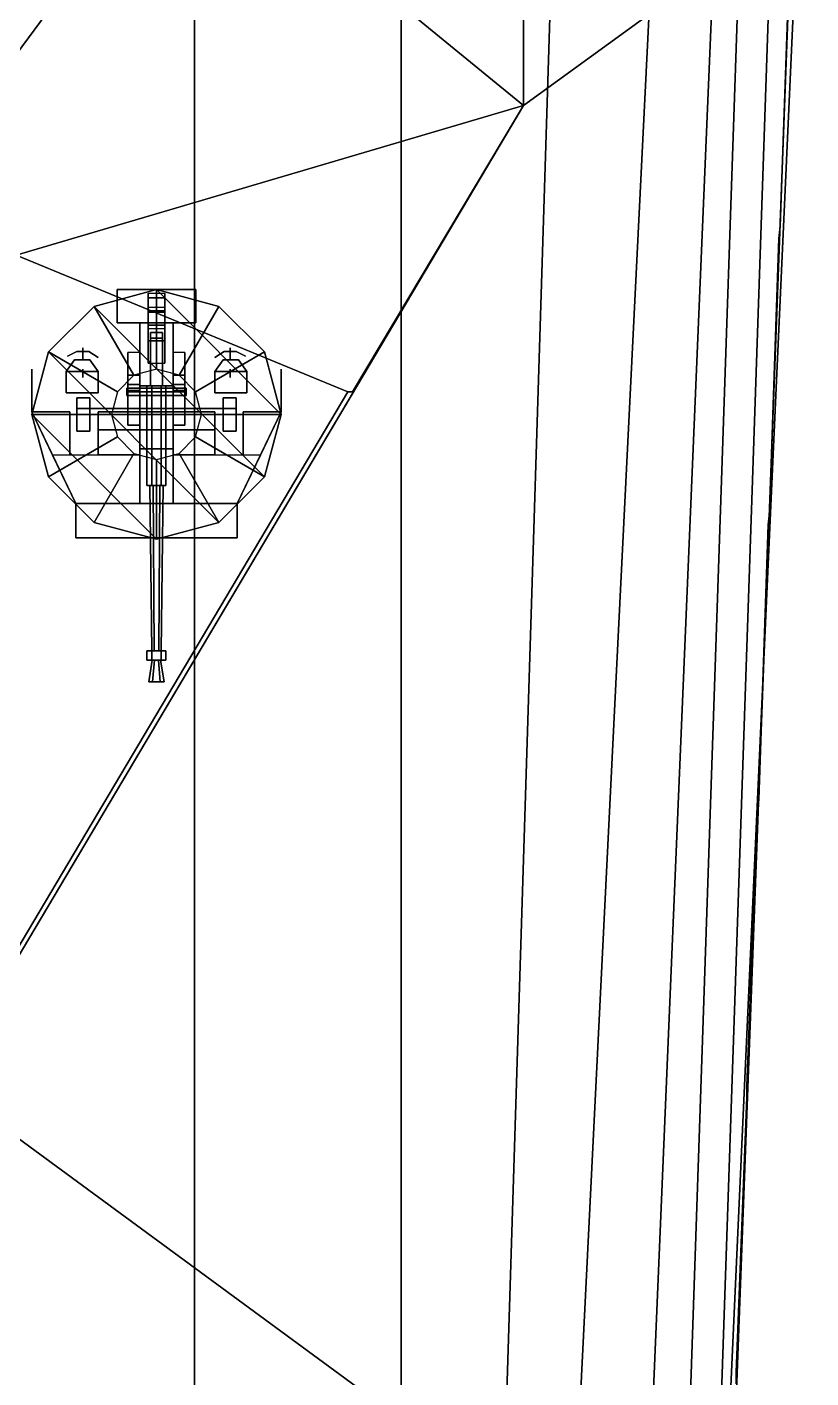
# Model space of a CAD drawing. Header units: millimetres. Extents: x -9 to 9, y -100 to 98.
# Drawn here: x 2.19 to 8.79, y -50.52 to -39.15 of the extents above; entities that cross this region are included whole.
import ezdxf

# ---------------------------------------------------------------- set-up
doc = ezdxf.new("R2010")
doc.units = ezdxf.units.MM
for name, color, linetype in [('gun', 1, 'Continuous'), ('railings', 6, 'Continuous'), ('sleeve', 5, 'Continuous'), ('superstructure', 3, 'Continuous'), ('turret', 2, 'Continuous')]:
    doc.layers.add(name, color=color, linetype=linetype)

msp = doc.modelspace()

# ---------------------------------------------------------------- linework, layer by layer
for points in [[(3.6, -52.88, -4.47), (1.7, -52.88, -5.37), (1.7, -38.17, -5.62), (3.6, -38.17, -5.19)], [(5.34, -52.88, -3.38), (3.6, -52.88, -4.47), (3.6, -38.17, -5.19), (5.34, -38.17, -4.64)], [(6.16, -52.88, -2.72), (5.34, -52.88, -3.38), (5.34, -38.17, -4.64), (6.62, -38.17, -3.81)], [(6.74, -52.88, -2.09), (6.16, -52.88, -2.72), (6.62, -38.17, -3.81), (7.47, -38.17, -2.84)], [(7.37, -52.88, -1.01), (6.74, -52.88, -2.09), (7.47, -38.17, -2.84), (7.99, -38.17, -1.86)], [(7.7, -52.88, -0.1), (7.37, -52.88, -1.01), (7.99, -38.17, -1.86), (8.2, -38.17, -1.15)], [(7.96, -52.88, 1.16), (7.7, -52.88, -0.1), (8.2, -38.17, -1.15), (8.46, -38.17, 0.64)], [(8.01, -52.88, 3.52), (7.96, -52.88, 1.16), (8.46, -38.17, 0.64), (8.68, -38.17, 3.52)], [(8.08, -52.88, 4.91), (8.01, -52.88, 3.52), (8.68, -38.17, 3.52), (8.63, -38.17, 4.91)]]:
    msp.add_3dface(points)
at = {"layer": 'gun'}
for points in [[(3.26, -44.4, 8.275), (3.24, -44.4, 8.31), (3.225, -43.01, 8.31), (3.252, -43.01, 8.262)], [(3.24, -44.4, 8.31), (3.26, -44.4, 8.345), (3.252, -43.01, 8.358), (3.225, -43.01, 8.31)], [(3.26, -44.4, 8.345), (3.3, -44.4, 8.345), (3.307, -43.01, 8.358), (3.252, -43.01, 8.358)], [(3.3, -44.4, 8.275), (3.26, -44.4, 8.275), (3.252, -43.01, 8.262), (3.307, -43.01, 8.262)], [(3.32, -44.4, 8.31), (3.3, -44.4, 8.275), (3.307, -43.01, 8.262), (3.335, -43.01, 8.31)], [(3.3, -44.4, 8.345), (3.32, -44.4, 8.31), (3.335, -43.01, 8.31), (3.307, -43.01, 8.358)], [(3.32, -44.4, 8.241), (3.24, -44.4, 8.241), (3.2, -44.4, 8.31), (3.36, -44.4, 8.31)], [(3.36, -44.4, 8.31), (3.2, -44.4, 8.31), (3.24, -44.4, 8.379), (3.32, -44.4, 8.379)], [(3.2, -44.4, 8.31), (3.24, -44.4, 8.241), (3.24, -44.48, 8.241), (3.2, -44.48, 8.31)], [(3.24, -44.4, 8.379), (3.2, -44.4, 8.31), (3.2, -44.48, 8.31), (3.24, -44.48, 8.379)], [(3.32, -44.4, 8.379), (3.24, -44.4, 8.379), (3.24, -44.48, 8.379), (3.32, -44.48, 8.379)], [(3.24, -44.4, 8.241), (3.32, -44.4, 8.241), (3.32, -44.48, 8.241), (3.24, -44.48, 8.241)], [(3.32, -44.4, 8.241), (3.36, -44.4, 8.31), (3.36, -44.48, 8.31), (3.32, -44.48, 8.241)], [(3.36, -44.4, 8.31), (3.32, -44.4, 8.379), (3.32, -44.48, 8.379), (3.36, -44.48, 8.31)], [(3.36, -44.48, 8.31), (3.2, -44.48, 8.31), (3.24, -44.48, 8.241), (3.32, -44.48, 8.241)], [(3.32, -44.48, 8.379), (3.24, -44.48, 8.379), (3.2, -44.48, 8.31), (3.36, -44.48, 8.31)], [(3.245, -44.48, 8.31), (3.262, -44.48, 8.28), (3.247, -44.66, 8.254), (3.215, -44.66, 8.31)], [(3.262, -44.48, 8.34), (3.245, -44.48, 8.31), (3.215, -44.66, 8.31), (3.247, -44.66, 8.366)], [(3.262, -44.48, 8.28), (3.297, -44.48, 8.28), (3.312, -44.66, 8.254), (3.247, -44.66, 8.254)], [(3.297, -44.48, 8.34), (3.262, -44.48, 8.34), (3.247, -44.66, 8.366), (3.312, -44.66, 8.366)], [(3.297, -44.48, 8.28), (3.315, -44.48, 8.31), (3.345, -44.66, 8.31), (3.312, -44.66, 8.254)], [(3.315, -44.48, 8.31), (3.297, -44.48, 8.34), (3.312, -44.66, 8.366), (3.345, -44.66, 8.31)], [(3.345, -44.66, 8.31), (3.215, -44.66, 8.31), (3.247, -44.66, 8.254), (3.312, -44.66, 8.254)], [(3.312, -44.66, 8.366), (3.247, -44.66, 8.366), (3.215, -44.66, 8.31), (3.345, -44.66, 8.31)]]:
    msp.add_3dface(points, dxfattribs=at)
at = {"layer": 'railings'}
for points in [[(6.37, -39.81, 7.71), (6.37, -37.29, 7.71), (6.37, -37.29, 7.82), (6.37, -39.81, 7.82)], [(6.37, -39.81, 7.82), (6.37, -37.29, 7.82), (6.37, -37.29, 7.71), (6.37, -39.81, 7.71)], [(6.37, -39.81, 8.29), (6.37, -37.29, 8.29), (6.37, -37.29, 8.18), (6.37, -39.81, 8.18)], [(6.37, -39.81, 8.18), (6.37, -37.29, 8.18), (6.37, -37.29, 8.29), (6.37, -39.81, 8.29)], [(8.53, -40.83, 5.36), (8.62, -38.27, 5.36), (8.62, -38.27, 5.47), (8.53, -40.83, 5.47)], [(8.53, -40.83, 5.47), (8.62, -38.27, 5.47), (8.62, -38.27, 5.36), (8.53, -40.83, 5.36)], [(8.53, -40.83, 5.94), (8.62, -38.27, 5.94), (8.62, -38.27, 5.83), (8.53, -40.83, 5.83)], [(8.53, -40.83, 5.83), (8.62, -38.27, 5.83), (8.62, -38.27, 5.94), (8.53, -40.83, 5.94)], [(6.37, -39.81, 7.26), (6.37, -39.81, 8.29), (6.31, -39.91, 8.29), (6.31, -39.91, 7.26)], [(6.31, -39.91, 7.26), (6.31, -39.91, 8.29), (6.37, -39.81, 8.29), (6.37, -39.81, 7.26)], [(4.93, -42.22, 7.71), (6.31, -39.91, 7.71), (6.31, -39.91, 7.82), (4.93, -42.22, 7.82)], [(4.93, -42.22, 7.82), (6.31, -39.91, 7.82), (6.31, -39.91, 7.71), (4.93, -42.22, 7.71)], [(4.93, -42.22, 8.29), (6.31, -39.91, 8.29), (6.31, -39.91, 8.18), (4.93, -42.22, 8.18)], [(4.93, -42.22, 8.18), (6.31, -39.91, 8.18), (6.31, -39.91, 8.29), (4.93, -42.22, 8.29)], [(8.44, -43.24, 5.47), (8.52, -40.93, 5.47), (8.52, -40.93, 5.36), (8.44, -43.24, 5.36)], [(8.44, -43.24, 5.36), (8.52, -40.93, 5.36), (8.52, -40.93, 5.47), (8.44, -43.24, 5.47)], [(8.44, -43.24, 5.83), (8.52, -40.93, 5.83), (8.52, -40.93, 5.94), (8.44, -43.24, 5.94)], [(8.44, -43.24, 5.94), (8.52, -40.93, 5.94), (8.52, -40.93, 5.83), (8.44, -43.24, 5.83)], [(8.52, -40.93, 4.91), (8.52, -40.93, 5.94), (8.53, -40.83, 5.94), (8.53, -40.83, 4.91)], [(8.53, -40.83, 4.91), (8.53, -40.83, 5.94), (8.52, -40.93, 5.94), (8.52, -40.93, 4.91)], [(8.43, -43.34, 4.91), (8.43, -43.34, 5.94), (8.44, -43.24, 5.94), (8.44, -43.24, 4.91)], [(8.44, -43.24, 4.91), (8.44, -43.24, 5.94), (8.43, -43.34, 5.94), (8.43, -43.34, 4.91)], [(8.35, -45.65, 5.47), (8.43, -43.34, 5.47), (8.43, -43.34, 5.36), (8.35, -45.65, 5.36)], [(8.35, -45.65, 5.36), (8.43, -43.34, 5.36), (8.43, -43.34, 5.47), (8.35, -45.65, 5.47)], [(8.35, -45.65, 5.83), (8.43, -43.34, 5.83), (8.43, -43.34, 5.94), (8.35, -45.65, 5.94)], [(8.35, -45.65, 5.94), (8.43, -43.34, 5.94), (8.43, -43.34, 5.83), (8.35, -45.65, 5.83)], [(8.35, -45.65, 4.91), (8.35, -45.65, 5.94), (8.34, -45.75, 5.94), (8.34, -45.75, 4.91)], [(8.34, -45.75, 4.91), (8.34, -45.75, 5.94), (8.35, -45.65, 5.94), (8.35, -45.65, 4.91)], [(8.25, -48.06, 5.36), (8.34, -45.75, 5.36), (8.34, -45.75, 5.47), (8.25, -48.06, 5.47)], [(8.25, -48.06, 5.47), (8.34, -45.75, 5.47), (8.34, -45.75, 5.36), (8.25, -48.06, 5.36)], [(8.25, -48.06, 5.94), (8.34, -45.75, 5.94), (8.34, -45.75, 5.83), (8.25, -48.06, 5.83)], [(8.25, -48.06, 5.83), (8.34, -45.75, 5.83), (8.34, -45.75, 5.94), (8.25, -48.06, 5.94)], [(8.25, -48.16, 4.91), (8.25, -48.16, 5.94), (8.25, -48.06, 5.94), (8.25, -48.06, 4.91)], [(8.25, -48.06, 4.91), (8.25, -48.06, 5.94), (8.25, -48.16, 5.94), (8.25, -48.16, 4.91)], [(8.16, -50.47, 5.47), (8.25, -48.16, 5.47), (8.25, -48.16, 5.36), (8.16, -50.47, 5.36)], [(8.16, -50.47, 5.36), (8.25, -48.16, 5.36), (8.25, -48.16, 5.47), (8.16, -50.47, 5.47)], [(8.16, -50.47, 5.83), (8.25, -48.16, 5.83), (8.25, -48.16, 5.94), (8.16, -50.47, 5.94)], [(8.16, -50.47, 5.94), (8.25, -48.16, 5.94), (8.25, -48.16, 5.83), (8.16, -50.47, 5.83)], [(8.16, -50.47, 4.91), (8.16, -50.47, 5.94), (8.16, -50.57, 5.94), (8.16, -50.57, 4.91)], [(8.16, -50.57, 4.91), (8.16, -50.57, 5.94), (8.16, -50.47, 5.94), (8.16, -50.47, 4.91)]]:
    msp.add_3dface(points, dxfattribs=at)
at = {"layer": 'sleeve'}
for points in [[(2.95, -41.36, 8.06), (2.95, -41.64, 8.06), (2.95, -41.64, 8.42), (2.95, -41.36, 8.42)], [(3.61, -41.36, 8.42), (3.61, -41.36, 8.06), (2.95, -41.36, 8.06), (2.95, -41.36, 8.42)], [(3.61, -41.36, 8.06), (3.61, -41.64, 8.06), (2.95, -41.64, 8.06), (2.95, -41.36, 8.06)], [(2.95, -41.36, 8.42), (2.95, -41.64, 8.42), (3.61, -41.64, 8.42), (3.61, -41.36, 8.42)], [(3.61, -41.64, 8.42), (3.61, -41.64, 8.06), (3.61, -41.36, 8.06), (3.61, -41.36, 8.42)], [(3.35, -41.39, 8.06), (3.35, -41.43, 7.85), (3.21, -41.43, 7.85), (3.21, -41.39, 8.06)], [(3.21, -41.43, 7.85), (3.21, -41.54, 7.9), (3.21, -41.51, 8.06), (3.21, -41.39, 8.06)], [(3.35, -41.43, 7.85), (3.35, -41.55, 7.64), (3.21, -41.55, 7.64), (3.21, -41.43, 7.85)], [(3.21, -41.55, 7.64), (3.21, -41.66, 7.69), (3.21, -41.54, 7.9), (3.21, -41.43, 7.85)], [(3.35, -41.51, 8.06), (3.35, -41.54, 7.9), (3.35, -41.43, 7.85), (3.35, -41.39, 8.06)], [(3.35, -41.54, 7.9), (3.35, -41.66, 7.69), (3.35, -41.55, 7.64), (3.35, -41.43, 7.85)], [(3.21, -41.51, 8.06), (3.21, -41.54, 7.9), (3.35, -41.54, 7.9), (3.35, -41.51, 8.06)], [(3.21, -41.54, 7.9), (3.21, -41.66, 7.69), (3.35, -41.66, 7.69), (3.35, -41.54, 7.9)], [(3.35, -41.55, 7.64), (3.35, -41.66, 7.52), (3.21, -41.66, 7.52), (3.21, -41.55, 7.64)], [(3.21, -41.66, 7.52), (3.21, -41.79, 7.57), (3.21, -41.66, 7.69), (3.21, -41.55, 7.64)], [(3.35, -41.66, 7.69), (3.35, -41.79, 7.57), (3.35, -41.66, 7.52), (3.35, -41.55, 7.64)], [(2.95, -41.64, 8.42), (2.95, -41.64, 8.06), (3.61, -41.64, 8.06), (3.61, -41.64, 8.42)], [(3.14, -41.64, 8.11), (3.14, -42.17, 8.11), (3.14, -42.17, 8.38), (3.14, -41.64, 8.38)], [(3.42, -41.64, 8.11), (3.42, -42.17, 8.11), (3.14, -42.17, 8.11), (3.14, -41.64, 8.11)], [(3.14, -41.64, 8.38), (3.14, -42.17, 8.38), (3.42, -42.17, 8.38), (3.42, -41.64, 8.38)], [(3.21, -41.66, 7.69), (3.21, -41.79, 7.57), (3.35, -41.79, 7.57), (3.35, -41.66, 7.69)], [(3.35, -41.66, 7.52), (3.35, -41.69, 7.49), (3.21, -41.69, 7.49), (3.21, -41.66, 7.52)], [(3.21, -41.8, 7.42), (3.21, -41.98, 7.47), (3.21, -41.79, 7.57), (3.21, -41.66, 7.52)], [(3.33, -41.72, 8.47), (3.33, -41.72, 8.38), (3.23, -41.72, 8.38), (3.23, -41.72, 8.47)], [(3.23, -41.72, 8.47), (3.23, -41.77, 8.6), (3.33, -41.77, 8.6), (3.33, -41.72, 8.47)], [(3.23, -41.72, 8.38), (3.23, -41.77, 8.38), (3.23, -41.77, 8.6), (3.23, -41.72, 8.47)], [(3.33, -41.77, 8.6), (3.33, -41.77, 8.38), (3.33, -41.72, 8.38), (3.33, -41.72, 8.47)], [(3.35, -41.79, 7.57), (3.35, -41.98, 7.47), (3.35, -41.8, 7.42), (3.35, -41.66, 7.52)], [(3.42, -42.17, 8.38), (3.42, -42.17, 8.11), (3.42, -41.64, 8.11), (3.42, -41.64, 8.38)], [(3.21, -41.79, 7.57), (3.21, -41.98, 7.47), (3.35, -41.98, 7.47), (3.35, -41.79, 7.57)], [(3.23, -41.77, 8.6), (3.23, -42.17, 8.44), (3.33, -42.17, 8.44), (3.33, -41.77, 8.6)], [(3.23, -41.77, 8.38), (3.23, -42.17, 8.38), (3.23, -42.17, 8.44), (3.23, -41.77, 8.6)], [(3.33, -42.17, 8.44), (3.33, -42.17, 8.38), (3.33, -41.77, 8.38), (3.33, -41.77, 8.6)], [(3.14, -42.17, 8.11), (3.14, -42.7, 8.11), (3.14, -42.7, 8.24), (3.14, -42.17, 8.24)], [(3.14, -42.17, 8.38), (3.14, -42.17, 8.11), (3.42, -42.17, 8.11), (3.42, -42.17, 8.38)], [(3.42, -42.17, 8.11), (3.42, -42.7, 8.11), (3.14, -42.7, 8.11), (3.14, -42.17, 8.11)], [(3.14, -42.17, 8.24), (3.14, -42.7, 8.24), (3.42, -42.7, 8.24), (3.42, -42.17, 8.24)], [(3.2, -42.17, 8.31), (3.24, -42.17, 8.241), (3.24, -43.01, 8.241), (3.2, -43.01, 8.31)], [(3.24, -42.17, 8.379), (3.2, -42.17, 8.31), (3.2, -43.01, 8.31), (3.24, -43.01, 8.379)], [(3.23, -42.17, 8.44), (3.23, -42.17, 8.38), (3.33, -42.17, 8.38), (3.33, -42.17, 8.44)], [(3.32, -42.17, 8.379), (3.24, -42.17, 8.379), (3.24, -43.01, 8.379), (3.32, -43.01, 8.379)], [(3.24, -42.17, 8.241), (3.32, -42.17, 8.241), (3.32, -43.01, 8.241), (3.24, -43.01, 8.241)], [(3.32, -42.17, 8.241), (3.36, -42.17, 8.31), (3.36, -43.01, 8.31), (3.32, -43.01, 8.241)], [(3.36, -42.17, 8.31), (3.32, -42.17, 8.379), (3.32, -43.01, 8.379), (3.36, -43.01, 8.31)], [(3.42, -42.7, 8.24), (3.42, -42.7, 8.11), (3.42, -42.17, 8.11), (3.42, -42.17, 8.24)], [(2.72, -42.27, 8.53), (2.72, -42.27, 8.4), (2.61, -42.27, 8.4), (2.61, -42.27, 8.53)], [(2.61, -42.27, 8.53), (2.61, -42.27, 8.4), (2.61, -42.55, 8.4), (2.61, -42.55, 8.53)], [(2.61, -42.27, 8.4), (2.72, -42.27, 8.4), (2.72, -42.55, 8.4), (2.61, -42.55, 8.4)], [(2.61, -42.55, 8.53), (2.72, -42.55, 8.53), (2.72, -42.27, 8.53), (2.61, -42.27, 8.53)], [(2.72, -42.55, 8.53), (2.72, -42.55, 8.4), (2.72, -42.27, 8.4), (2.72, -42.27, 8.53)], [(3.53, -42.19, 8.24), (3.53, -42.22, 8.21), (3.03, -42.22, 8.21), (3.03, -42.19, 8.24)], [(3.53, -42.22, 8.27), (3.53, -42.19, 8.24), (3.03, -42.19, 8.24), (3.03, -42.22, 8.27)], [(3.03, -42.25, 8.24), (3.03, -42.22, 8.27), (3.03, -42.19, 8.24), (3.03, -42.22, 8.21)], [(3.53, -42.22, 8.21), (3.53, -42.25, 8.24), (3.03, -42.25, 8.24), (3.03, -42.22, 8.21)], [(3.53, -42.25, 8.24), (3.53, -42.22, 8.27), (3.03, -42.22, 8.27), (3.03, -42.25, 8.24)], [(3.53, -42.22, 8.21), (3.53, -42.19, 8.24), (3.53, -42.22, 8.27), (3.53, -42.25, 8.24)], [(3.84, -42.27, 8.4), (3.95, -42.27, 8.4), (3.95, -42.55, 8.4), (3.84, -42.55, 8.4)], [(3.84, -42.27, 8.53), (3.84, -42.27, 8.4), (3.84, -42.55, 8.4), (3.84, -42.55, 8.53)], [(3.84, -42.55, 8.53), (3.95, -42.55, 8.53), (3.95, -42.27, 8.53), (3.84, -42.27, 8.53)], [(3.95, -42.27, 8.53), (3.95, -42.27, 8.4), (3.84, -42.27, 8.4), (3.84, -42.27, 8.53)], [(3.95, -42.55, 8.53), (3.95, -42.55, 8.4), (3.95, -42.27, 8.4), (3.95, -42.27, 8.53)], [(2.61, -42.36, 8.35), (3.95, -42.36, 8.35), (3.95, -42.41, 8.35), (2.61, -42.41, 8.35)], [(3.95, -42.36, 8.4), (3.95, -42.36, 8.35), (2.61, -42.36, 8.35), (2.61, -42.36, 8.4)], [(2.61, -42.36, 8.4), (2.61, -42.36, 8.35), (2.61, -42.41, 8.35), (2.61, -42.41, 8.4)], [(2.61, -42.41, 8.35), (3.95, -42.41, 8.35), (3.95, -42.41, 8.4), (2.61, -42.41, 8.4)], [(2.72, -42.41, 8.4), (3.84, -42.41, 8.4), (3.84, -42.36, 8.4), (2.72, -42.36, 8.4)], [(3.95, -42.41, 8.4), (3.95, -42.41, 8.35), (3.95, -42.36, 8.35), (3.95, -42.36, 8.4)], [(2.61, -42.55, 8.4), (2.72, -42.55, 8.4), (2.72, -42.55, 8.53), (2.61, -42.55, 8.53)], [(3.84, -42.55, 8.4), (3.95, -42.55, 8.4), (3.95, -42.55, 8.53), (3.84, -42.55, 8.53)], [(3.14, -42.7, 8.24), (3.14, -42.7, 8.11), (3.42, -42.7, 8.11), (3.42, -42.7, 8.24)], [(3.36, -43.01, 8.31), (3.2, -43.01, 8.31), (3.24, -43.01, 8.241), (3.32, -43.01, 8.241)], [(3.32, -43.01, 8.379), (3.24, -43.01, 8.379), (3.2, -43.01, 8.31), (3.36, -43.01, 8.31)]]:
    msp.add_3dface(points, dxfattribs=at)
at = {"layer": 'superstructure'}
for points in [[(6.37, -39.81, 7.26), (6.37, -8.92, 7.26), (3.51, -21.59, 7.26), (3.51, -37.47, 7.26)], [(6.37, -39.81, 4.91), (8.63, -38.17, 4.91), (8.79, -23.54, 4.91), (6.37, -8.92, 4.91)], [(6.37, -39.81, 7.26), (6.37, -39.81, 4.91), (6.37, -29.98, 4.91), (6.37, -29.98, 7.26)], [(2.1, -39.38, 7.26), (3.51, -37.47, 7.26), (-3.51, -37.47, 7.26), (-2.1, -39.38, 7.26)], [(3.51, -37.47, 7.26), (2.1, -39.38, 7.26), (2.1, -41.07, 7.26), (6.37, -39.81, 7.26)], [(1.48, -48.04, 4.91), (8.08, -52.88, 4.91), (8.63, -38.17, 4.91), (6.37, -39.81, 4.91)], [(1.48, -48.04, 7.26), (1.48, -48.04, 4.91), (6.37, -39.81, 4.91), (6.37, -39.81, 7.26)], [(2.1, -41.07, 7.26), (4.89, -42.22, 7.26), (4.938, -42.22, 7.26), (6.37, -39.81, 7.26)], [(2.1, -41.07, 7.26), (0.34, -42.84, 7.26), (1.46, -48, 7.26), (4.89, -42.22, 7.26)], [(4.89, -42.22, 8.29), (4.89, -42.22, 7.26), (1.46, -48, 7.26), (1.46, -48, 8.29)], [(1.46, -48, 8.29), (1.48, -48.04, 8.29), (4.938, -42.22, 8.29), (4.89, -42.22, 8.29)], [(1.48, -48.04, 8.29), (1.48, -48.04, 7.26), (4.938, -42.22, 7.26), (4.938, -42.22, 8.29)], [(4.938, -42.22, 8.29), (4.938, -42.22, 7.26), (4.89, -42.22, 7.26), (4.89, -42.22, 8.29)], [(-8.08, -52.88, 4.91), (8.08, -52.88, 4.91), (1.48, -48.04, 4.91), (-1.48, -48.04, 4.91)]]:
    msp.add_3dface(points, dxfattribs=at)
at = {"layer": 'turret'}
for points in [[(2.755, -41.501, 7.49), (4.189, -42.935, 7.49), (4.33, -42.41, 7.49), (3.28, -41.36, 7.49)], [(2.755, -41.501, 7.39), (3.28, -41.36, 7.39), (3.28, -42.03, 7.26), (3.09, -42.081, 7.26)], [(3.28, -41.36, 7.39), (2.755, -41.501, 7.39), (2.755, -41.501, 7.49), (3.28, -41.36, 7.49)], [(3.28, -41.36, 7.49), (4.33, -42.41, 7.49), (4.189, -41.885, 7.49), (3.805, -41.501, 7.49)], [(3.28, -41.36, 7.39), (3.805, -41.501, 7.39), (3.47, -42.081, 7.26), (3.28, -42.03, 7.26)], [(3.805, -41.501, 7.39), (3.28, -41.36, 7.39), (3.28, -41.36, 7.49), (3.805, -41.501, 7.49)], [(2.371, -41.885, 7.49), (3.805, -43.319, 7.49), (4.189, -42.935, 7.49), (2.755, -41.501, 7.49)], [(2.371, -41.885, 7.39), (2.755, -41.501, 7.39), (3.09, -42.081, 7.26), (2.951, -42.22, 7.26)], [(2.755, -41.501, 7.39), (2.371, -41.885, 7.39), (2.371, -41.885, 7.49), (2.755, -41.501, 7.49)], [(3.805, -41.501, 7.39), (4.189, -41.885, 7.39), (3.609, -42.22, 7.26), (3.47, -42.081, 7.26)], [(4.189, -41.885, 7.39), (3.805, -41.501, 7.39), (3.805, -41.501, 7.49), (4.189, -41.885, 7.49)], [(2.23, -42.41, 7.49), (3.28, -43.46, 7.49), (3.805, -43.319, 7.49), (2.371, -41.885, 7.49)], [(2.23, -42.41, 7.39), (2.371, -41.885, 7.39), (2.951, -42.22, 7.26), (2.9, -42.41, 7.26)], [(2.371, -41.885, 7.39), (2.23, -42.41, 7.39), (2.23, -42.41, 7.49), (2.371, -41.885, 7.49)], [(2.72, -41.95, 7.81), (2.79, -42.05, 7.81), (2.52, -42.05, 7.81), (2.59, -41.95, 7.81)], [(2.59, -41.95, 7.81), (2.52, -42.05, 7.81), (2.79, -42.05, 7.81), (2.72, -41.95, 7.81)], [(2.61, -41.88, 8.07), (2.61, -41.88, 7.95), (2.53, -41.92, 7.95), (2.53, -41.92, 8.07)], [(2.53, -41.92, 8.07), (2.53, -41.92, 7.95), (2.61, -41.88, 7.95), (2.61, -41.88, 8.07)], [(2.71, -41.88, 8.07), (2.71, -41.88, 7.95), (2.61, -41.88, 7.95), (2.61, -41.88, 8.07)], [(2.61, -41.88, 8.07), (2.61, -41.88, 7.95), (2.71, -41.88, 7.95), (2.71, -41.88, 8.07)], [(2.66, -41.85, 7.95), (2.66, -41.91, 7.81), (2.66, -41.95, 7.81), (2.66, -41.88, 7.95)], [(2.66, -41.88, 7.95), (2.66, -41.95, 7.81), (2.66, -41.91, 7.81), (2.66, -41.85, 7.95)], [(2.79, -41.93, 8.07), (2.79, -41.93, 7.95), (2.71, -41.88, 7.95), (2.71, -41.88, 8.07)], [(2.71, -41.88, 8.07), (2.71, -41.88, 7.95), (2.79, -41.93, 7.95), (2.79, -41.93, 8.07)], [(3.04, -41.89, 7.49), (3.04, -42.5, 7.49), (3.04, -42.5, 8.15), (3.04, -42.16, 8.09)], [(3.04, -42.16, 8.09), (3.14, -42.16, 8.09), (3.14, -41.89, 7.49), (3.04, -41.89, 7.49)], [(3.14, -42.16, 8.09), (3.14, -42.5, 8.15), (3.14, -42.5, 7.49), (3.14, -41.89, 7.49)], [(3.42, -41.89, 7.49), (3.42, -42.5, 7.49), (3.42, -42.5, 8.15), (3.42, -42.16, 8.09)], [(3.42, -42.16, 8.09), (3.52, -42.16, 8.09), (3.52, -41.89, 7.49), (3.42, -41.89, 7.49)], [(3.52, -42.16, 8.09), (3.52, -42.5, 8.15), (3.52, -42.5, 7.49), (3.52, -41.89, 7.49)], [(4.189, -41.885, 7.39), (4.33, -42.41, 7.39), (3.66, -42.41, 7.26), (3.609, -42.22, 7.26)], [(3.77, -41.93, 8.07), (3.77, -41.93, 7.95), (3.85, -41.88, 7.95), (3.85, -41.88, 8.07)], [(3.85, -41.88, 8.07), (3.85, -41.88, 7.95), (3.77, -41.93, 7.95), (3.77, -41.93, 8.07)], [(3.84, -41.95, 7.81), (3.77, -42.05, 7.81), (4.04, -42.05, 7.81), (3.97, -41.95, 7.81)], [(3.97, -41.95, 7.81), (4.04, -42.05, 7.81), (3.77, -42.05, 7.81), (3.84, -41.95, 7.81)], [(3.95, -41.88, 8.07), (3.95, -41.88, 7.95), (3.85, -41.88, 7.95), (3.85, -41.88, 8.07)], [(3.85, -41.88, 8.07), (3.85, -41.88, 7.95), (3.95, -41.88, 7.95), (3.95, -41.88, 8.07)], [(3.9, -41.85, 7.95), (3.9, -41.91, 7.81), (3.9, -41.95, 7.81), (3.9, -41.88, 7.95)], [(3.9, -41.88, 7.95), (3.9, -41.95, 7.81), (3.9, -41.91, 7.81), (3.9, -41.85, 7.95)], [(4.03, -41.92, 8.07), (4.03, -41.92, 7.95), (3.95, -41.88, 7.95), (3.95, -41.88, 8.07)], [(3.95, -41.88, 8.07), (3.95, -41.88, 7.95), (4.03, -41.92, 7.95), (4.03, -41.92, 8.07)], [(4.33, -42.41, 7.39), (4.189, -41.885, 7.39), (4.189, -41.885, 7.49), (4.33, -42.41, 7.49)], [(2.23, -42.03, 8.64), (2.23, -42.03, 7.49), (2.23, -42.17, 7.49), (2.23, -42.17, 8.8)], [(2.23, -42.17, 8.8), (2.23, -42.17, 7.49), (2.23, -42.03, 7.49), (2.23, -42.03, 8.64)], [(2.79, -42.05, 7.81), (2.79, -42.23, 7.81), (2.52, -42.23, 7.81), (2.52, -42.05, 7.81)], [(2.52, -42.05, 7.81), (2.52, -42.23, 7.81), (2.79, -42.23, 7.81), (2.79, -42.05, 7.81)], [(2.66, -42.03, 7.81), (2.66, -42.03, 7.49), (2.66, -42.1, 7.49), (2.66, -42.1, 7.81)], [(2.66, -42.1, 7.81), (2.66, -42.1, 7.49), (2.66, -42.03, 7.49), (2.66, -42.03, 7.81)], [(3.77, -42.05, 7.81), (3.77, -42.23, 7.81), (4.04, -42.23, 7.81), (4.04, -42.05, 7.81)], [(4.04, -42.05, 7.81), (4.04, -42.23, 7.81), (3.77, -42.23, 7.81), (3.77, -42.05, 7.81)], [(3.9, -42.03, 7.81), (3.9, -42.03, 7.49), (3.9, -42.1, 7.49), (3.9, -42.1, 7.81)], [(3.9, -42.1, 7.81), (3.9, -42.1, 7.49), (3.9, -42.03, 7.49), (3.9, -42.03, 7.81)], [(4.33, -42.17, 8.8), (4.33, -42.17, 7.49), (4.33, -42.03, 7.49), (4.33, -42.03, 8.64)], [(4.33, -42.03, 8.64), (4.33, -42.03, 7.49), (4.33, -42.17, 7.49), (4.33, -42.17, 8.8)], [(2.23, -42.39, 8.8), (2.23, -42.39, 7.49), (2.23, -42.17, 7.49), (2.23, -42.17, 8.8)], [(2.23, -42.17, 8.8), (2.23, -42.17, 7.49), (2.23, -42.39, 7.49), (2.23, -42.39, 8.8)], [(3.04, -42.08, 8.57), (3.14, -42.08, 8.57), (3.14, -42.16, 8.09), (3.04, -42.16, 8.09)], [(3.04, -42.16, 8.09), (3.04, -42.5, 8.15), (3.04, -42.21, 8.49), (3.04, -42.08, 8.57)], [(3.04, -42.21, 8.49), (3.14, -42.21, 8.49), (3.14, -42.08, 8.57), (3.04, -42.08, 8.57)], [(3.14, -42.08, 8.57), (3.14, -42.21, 8.49), (3.14, -42.5, 8.15), (3.14, -42.16, 8.09)], [(3.42, -42.16, 8.09), (3.42, -42.5, 8.15), (3.42, -42.21, 8.49), (3.42, -42.08, 8.57)], [(3.42, -42.08, 8.57), (3.52, -42.08, 8.57), (3.52, -42.16, 8.09), (3.42, -42.16, 8.09)], [(3.42, -42.21, 8.49), (3.52, -42.21, 8.49), (3.52, -42.08, 8.57), (3.42, -42.08, 8.57)], [(3.52, -42.08, 8.57), (3.52, -42.21, 8.49), (3.52, -42.5, 8.15), (3.52, -42.16, 8.09)], [(4.33, -42.39, 8.8), (4.33, -42.39, 7.49), (4.33, -42.17, 7.49), (4.33, -42.17, 8.8)], [(4.33, -42.17, 8.8), (4.33, -42.17, 7.49), (4.33, -42.39, 7.49), (4.33, -42.39, 8.8)], [(3.04, -42.5, 8.15), (3.14, -42.5, 8.15), (3.14, -42.21, 8.49), (3.04, -42.21, 8.49)], [(3.42, -42.5, 8.15), (3.52, -42.5, 8.15), (3.52, -42.21, 8.49), (3.42, -42.21, 8.49)], [(2.23, -42.39, 8.8), (2.23, -42.39, 7.49), (2.6, -43.16, 7.49), (2.6, -43.16, 7.91)], [(2.6, -43.16, 7.91), (2.6, -43.16, 7.49), (2.23, -42.39, 7.49), (2.23, -42.39, 8.8)], [(2.404, -42.752, 8.382), (2.55, -42.75, 8.38), (2.55, -42.39, 8.8), (2.23, -42.39, 8.8)], [(2.23, -42.39, 8.8), (2.55, -42.39, 8.8), (2.55, -42.75, 8.38), (2.404, -42.752, 8.382)], [(2.371, -42.935, 7.39), (2.23, -42.41, 7.39), (2.9, -42.41, 7.26), (2.951, -42.6, 7.26)], [(2.23, -42.41, 7.39), (2.371, -42.935, 7.39), (2.371, -42.935, 7.49), (2.23, -42.41, 7.49)], [(2.371, -42.935, 7.49), (2.755, -43.319, 7.49), (3.28, -43.46, 7.49), (2.23, -42.41, 7.49)], [(2.79, -42.39, 8.8), (3.77, -42.39, 8.8), (3.77, -42.54, 8.63), (2.79, -42.54, 8.63)], [(2.79, -42.54, 8.63), (3.77, -42.54, 8.63), (3.77, -42.39, 8.8), (2.79, -42.39, 8.8)], [(4.33, -42.41, 7.39), (4.189, -42.935, 7.39), (3.609, -42.6, 7.26), (3.66, -42.41, 7.26)], [(3.96, -43.16, 7.91), (3.96, -43.16, 7.49), (4.33, -42.39, 7.49), (4.33, -42.39, 8.8)], [(4.33, -42.39, 8.8), (4.33, -42.39, 7.49), (3.96, -43.16, 7.49), (3.96, -43.16, 7.91)], [(4.156, -42.752, 8.382), (4.01, -42.75, 8.38), (4.01, -42.39, 8.8), (4.33, -42.39, 8.8)], [(4.33, -42.39, 8.8), (4.01, -42.39, 8.8), (4.01, -42.75, 8.38), (4.156, -42.752, 8.382)], [(4.189, -42.935, 7.39), (4.33, -42.41, 7.39), (4.33, -42.41, 7.49), (4.189, -42.935, 7.49)], [(3.04, -42.5, 7.49), (3.14, -42.5, 7.49), (3.14, -42.5, 8.15), (3.04, -42.5, 8.15)], [(3.42, -42.5, 7.49), (3.52, -42.5, 7.49), (3.52, -42.5, 8.15), (3.42, -42.5, 8.15)], [(2.755, -43.319, 7.39), (2.371, -42.935, 7.39), (2.951, -42.6, 7.26), (3.09, -42.739, 7.26)], [(2.79, -42.54, 8.63), (3.14, -42.54, 8.63), (3.14, -42.75, 8.38), (2.79, -42.75, 8.38)], [(2.79, -42.75, 8.38), (3.14, -42.75, 8.38), (3.14, -42.54, 8.63), (2.79, -42.54, 8.63)], [(3.77, -42.75, 8.38), (3.42, -42.75, 8.38), (3.42, -42.54, 8.63), (3.77, -42.54, 8.63)], [(3.77, -42.54, 8.63), (3.42, -42.54, 8.63), (3.42, -42.75, 8.38), (3.77, -42.75, 8.38)], [(4.189, -42.935, 7.39), (3.805, -43.319, 7.39), (3.47, -42.739, 7.26), (3.609, -42.6, 7.26)], [(2.404, -42.752, 8.382), (3.14, -42.75, 8.38), (3.14, -43.16, 7.91), (2.6, -43.16, 7.91)], [(2.6, -43.16, 7.91), (3.14, -43.16, 7.91), (3.14, -42.75, 8.38), (2.404, -42.752, 8.382)], [(3.28, -43.46, 7.39), (2.755, -43.319, 7.39), (3.09, -42.739, 7.26), (3.28, -42.79, 7.26)], [(3.805, -43.319, 7.39), (3.28, -43.46, 7.39), (3.28, -42.79, 7.26), (3.47, -42.739, 7.26)], [(4.156, -42.752, 8.382), (3.42, -42.75, 8.38), (3.42, -43.16, 7.91), (3.96, -43.16, 7.91)], [(3.96, -43.16, 7.91), (3.42, -43.16, 7.91), (3.42, -42.75, 8.38), (4.156, -42.752, 8.382)], [(2.371, -42.935, 7.39), (2.755, -43.319, 7.39), (2.755, -43.319, 7.49), (2.371, -42.935, 7.49)], [(3.805, -43.319, 7.39), (4.189, -42.935, 7.39), (4.189, -42.935, 7.49), (3.805, -43.319, 7.49)], [(2.6, -43.16, 7.91), (2.6, -43.45, 7.91), (3.96, -43.45, 7.91), (3.96, -43.16, 7.91)], [(3.96, -43.16, 7.49), (3.96, -43.45, 7.49), (2.6, -43.45, 7.49), (2.6, -43.16, 7.49)], [(2.6, -43.16, 7.49), (2.6, -43.45, 7.49), (2.6, -43.45, 7.91), (2.6, -43.16, 7.91)], [(3.96, -43.45, 7.91), (3.96, -43.45, 7.49), (3.96, -43.16, 7.49), (3.96, -43.16, 7.91)], [(2.755, -43.319, 7.39), (3.28, -43.46, 7.39), (3.28, -43.46, 7.49), (2.755, -43.319, 7.49)], [(3.28, -43.46, 7.39), (3.805, -43.319, 7.39), (3.805, -43.319, 7.49), (3.28, -43.46, 7.49)], [(2.6, -43.45, 7.91), (2.6, -43.45, 7.49), (3.96, -43.45, 7.49), (3.96, -43.45, 7.91)]]:
    msp.add_3dface(points, dxfattribs=at)

doc.saveas('drawing.dxf')
